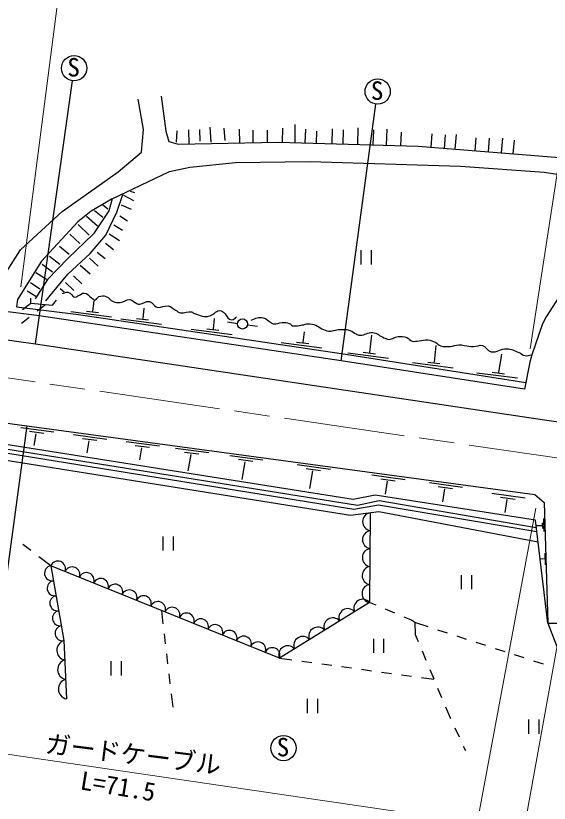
# Model space of a CAD drawing. Units: millimetres, scale not verified. Extents: x 40000 to 680000, y 20000 to 380000.
# Drawn here: x 207401 to 260301, y 243313 to 321300 of the extents above; entities that cross this region are included whole.
import ezdxf
from ezdxf.enums import TextEntityAlignment as Align

# ---------------------------------------------------------------- set-up
doc = ezdxf.new("R2010")
doc.units = ezdxf.units.MM
doc.header["$LTSCALE"] = 1000
doc.linetypes.add('CHAIN', pattern=[18.5, 12, -1.5, 3.5, -1.5])
for name, color, linetype, lineweight in [('M-BGD', 7, 'Continuous', 25), ('M-BMK', 2, 'CHAIN', 13), ('M-STR-HTXT', 7, 'Continuous', 13)]:
    doc.layers.add(name, color=color, linetype=linetype, lineweight=lineweight)
doc.styles.add('ＭＳ ゴシック', font='')
doc.styles.get('ＭＳ ゴシック').set_extended_font_data('MS Gothic')

msp = doc.modelspace()

# ---------------------------------------------------------------- linework, layer by layer
at = {"layer": 'M-BGD'}
for p, q in [((209360, 288809), (213039, 314863)), ((220063, 310043), (219554, 313045)), ((221818, 313325), (222274, 309867)), ((239659, 287113), (243098, 312558)), ((235107, 308742), (235108, 310522)), ((219885, 307776), (220063, 310043)), ((222274, 309867), (222573, 308849)), ((223383, 309902), (223312, 308767)), ((224518, 309996), (224553, 308592)), ((225606, 310042), (225665, 308884)), ((226648, 310276), (226729, 308790)), ((228028, 310183), (228134, 308942)), ((229550, 310066), (229575, 308706)), ((230931, 308736), (230931, 309972)), ((232371, 308769), (232358, 309961)), ((233857, 308779), (233868, 310159)), ((236092, 308712), (236155, 310063)), ((237225, 308678), (237260, 309862)), ((238770, 308632), (238814, 310111)), ((239870, 308599), (239912, 310004)), ((241307, 308556), (241356, 310198)), ((242849, 308510), (242894, 310013)), ((244176, 308470), (244224, 310056)), ((245596, 308428), (245635, 309755)), ((222573, 308849), (223503, 308568)), ((248584, 308274), (248691, 309596)), ((249908, 308167), (250017, 309513)), ((250983, 308080), (251100, 309539)), ((252939, 307923), (253042, 309205)), ((254274, 307815), (254384, 309178)), ((255566, 307711), (255684, 309169)), ((256736, 307617), (256846, 308980)), ((223503, 308568), (233416, 308792)), ((233416, 308792), (247312, 308376)), ((247312, 308376), (264603, 306983)), ((217550, 305846), (219885, 307776)), ((224651, 306318), (229180, 306765)), ((229180, 306765), (236605, 306871)), ((236605, 306871), (251499, 306401)), ((212004, 301914), (217550, 305846)), ((216954, 303180), (222633, 305868)), ((222633, 305868), (224651, 306318)), ((251499, 306401), (259802, 305804)), ((259802, 305804), (266592, 304765)), ((217420, 301843), (218069, 303708)), ((219127, 302965), (218130, 303492)), ((219201, 303757), (218766, 303903)), ((216954, 303180), (214895, 301951)), ((216013, 302618), (216542, 302174)), ((216954, 303180), (216648, 301984)), ((207879, 298122), (212004, 301914)), ((214895, 301951), (213572, 300898)), ((216648, 301984), (215121, 299702)), ((215206, 302002), (216025, 301347)), ((216332, 299579), (217420, 301843)), ((218880, 302113), (217878, 302540)), ((214410, 301440), (215494, 300488)), ((218488, 300971), (217716, 301445)), ((213572, 300898), (209968, 297007)), ((213598, 300613), (214683, 299583)), ((217997, 300024), (217136, 300550)), ((215121, 299702), (212558, 297244)), ((212752, 299669), (213753, 298739)), ((214787, 297753), (216332, 299579)), ((217698, 299005), (216680, 299655)), ((217101, 298110), (216294, 298760)), ((205842, 294962), (207879, 298122)), ((211734, 298493), (212699, 297703)), ((241620, 298076), (241620, 296676)), ((242670, 296676), (242670, 298076)), ((212558, 297244), (210557, 295191)), ((210759, 297485), (211789, 296685)), ((212576, 295717), (214787, 297753)), ((215561, 296490), (214718, 297309)), ((216276, 297215), (215486, 297864)), ((209968, 297007), (207566, 293197)), ((210031, 296711), (211045, 295956)), ((211789, 296685), (211750, 296715)), ((214765, 295694), (213798, 296552)), ((209403, 295889), (210438, 295208)), ((210381, 293067), (212576, 295717)), ((262735, 295778), (259997, 291486)), ((208862, 294870), (208950, 294828)), ((208950, 294828), (209787, 294272)), ((210557, 295191), (209328, 293260)), ((213153, 294081), (212331, 294891)), ((213946, 294742), (213142, 295530)), ((208529, 294048), (209387, 293544)), ((212191, 293923), (211816, 294259)), ((208883, 292853), (208906, 293332)), ((207566, 293197), (207473, 292459)), ((207473, 292459), (213640, 291699)), ((208070, 292220), (208883, 292853)), ((208883, 292853), (211036, 292642)), ((209537, 292080), (210346, 292710)), ((211036, 292642), (211457, 293122)), ((215059, 292046), (215173, 293076)), ((209726, 291567), (204986, 292189)), ((212864, 292016), (216901, 291490)), ((213640, 291699), (239655, 287845)), ((214404, 292057), (215605, 291916)), ((220022, 291311), (220137, 292341)), ((207959, 290851), (208748, 291465)), ((239659, 287113), (209726, 291567)), ((217827, 291281), (221865, 290755)), ((219367, 291321), (220568, 291181)), ((227006, 290277), (227121, 291306)), ((228399, 290981), (229386, 290836)), ((259997, 291486), (259646, 290790)), ((197511, 290415), (209360, 288809)), ((224811, 290247), (228849, 289720)), ((226351, 290287), (227552, 290147)), ((230375, 290691), (231361, 290547)), ((259646, 290790), (258560, 287736)), ((235906, 288958), (236020, 289988)), ((242516, 287958), (242721, 289663)), ((209360, 288809), (259814, 281288)), ((233711, 288928), (237748, 288402)), ((235250, 288969), (236452, 288828)), ((248921, 286982), (249095, 288631)), ((239655, 287845), (257976, 284980)), ((240321, 287928), (244358, 287402)), ((241860, 287969), (243062, 287828)), ((255301, 285984), (255610, 287786)), ((257838, 284305), (239659, 287113)), ((248265, 286992), (249467, 286852)), ((258388, 286996), (257838, 284305)), ((258560, 287736), (258388, 286996)), ((246726, 286952), (250763, 286425)), ((253106, 285954), (257143, 285427)), ((254646, 285994), (255847, 285854)), ((196624, 282270), (208511, 280681)), ((259814, 281288), (287135, 277385)), ((240854, 273389), (198175, 280130)), ((208511, 280681), (204864, 253978)), ((207891, 280537), (211191, 280092)), ((208511, 280681), (258884, 273883)), ((208769, 280151), (210196, 279963)), ((240914, 272409), (197659, 279385)), ((197904, 279761), (241272, 272843)), ((209394, 279910), (209202, 278729)), ((213136, 279829), (216436, 279384)), ((214014, 279443), (215442, 279256)), ((214639, 279202), (214447, 278022)), ((197607, 278683), (240586, 271833)), ((218362, 279143), (221662, 278698)), ((219240, 278757), (220667, 278569)), ((219865, 278516), (219673, 277335)), ((223254, 278483), (226554, 278038)), ((224131, 278097), (225559, 277909)), ((224757, 277856), (224464, 276220)), ((228614, 277759), (231914, 277315)), ((229491, 277373), (230919, 277186)), ((230117, 277133), (229835, 275378)), ((235310, 276856), (238610, 276411)), ((236188, 276470), (237615, 276282)), ((236813, 276229), (236531, 274474)), ((242724, 275829), (246024, 275385)), ((243602, 275443), (245030, 275256)), ((244227, 275203), (244021, 273915)), ((248414, 275062), (251714, 274617)), ((249292, 274675), (250719, 274488)), ((243031, 273828), (240854, 273389)), ((258926, 271331), (243031, 273828)), ((249917, 274435), (249711, 273148)), ((254602, 274007), (257902, 273562)), ((258884, 273883), (259785, 273087)), ((241272, 272843), (243433, 273295)), ((243433, 273295), (259011, 270633)), ((255480, 273621), (256908, 273433)), ((256105, 273380), (255899, 272093)), ((259785, 273087), (260160, 261152)), ((240586, 271833), (243386, 272192)), ((243360, 272831), (240914, 272409)), ((259065, 270189), (243360, 272831)), ((243386, 272192), (259184, 269206)), ((259716, 271526), (259771, 270222)), ((260160, 261152), (258926, 271331)), ((259552, 270801), (259064, 270773)), ((259598, 271075), (259629, 270520)), ((221981, 269728), (221981, 268328)), ((223031, 268328), (223031, 269728)), ((208912, 268341), (208121, 268952)), ((210874, 266828), (209704, 267730)), ((259836, 267507), (259471, 267497)), ((259862, 268073), (259903, 266924)), ((233551, 257681), (210874, 266828)), ((251573, 265907), (251573, 264507)), ((252623, 264507), (252623, 265907)), ((243148, 262918), (242480, 263199)), ((221849, 262401), (222002, 261090)), ((244992, 262143), (244070, 262531)), ((246582, 261476), (245914, 261756)), ((246977, 261199), (246582, 261476)), ((248302, 260771), (246977, 261199)), ((246977, 261199), (247017, 260014)), ((260160, 261152), (262575, 261130)), ((260160, 261152), (261997, 256348)), ((222118, 260097), (222233, 259103)), ((247017, 260014), (247309, 259315)), ((250205, 260157), (249253, 260464)), ((252108, 259542), (251157, 259849)), ((242864, 259598), (242864, 258198)), ((243914, 258198), (243914, 259598)), ((254011, 258927), (253060, 259234)), ((247693, 258392), (248078, 257469)), ((255915, 258312), (254963, 258620)), ((216827, 257376), (216827, 255976)), ((217877, 255976), (217877, 257376)), ((222349, 258110), (222465, 257117)), ((233551, 257681), (234762, 257517)), ((235753, 257383), (236744, 257248)), ((257818, 257698), (256866, 258005)), ((259721, 257083), (258769, 257390)), ((237735, 257114), (238726, 256980)), ((239717, 256845), (240708, 256711)), ((241699, 256577), (242690, 256442)), ((222580, 256124), (222696, 255130)), ((243680, 256308), (244671, 256174)), ((245662, 256039), (246653, 255905)), ((248463, 256546), (248848, 255623)), ((247644, 255771), (248855, 255606)), ((249233, 254700), (249618, 253777)), ((222812, 254137), (222964, 252826)), ((236288, 253644), (236288, 252244)), ((237338, 252244), (237338, 253644)), ((250003, 252854), (250295, 252155)), ((250295, 252155), (250509, 251697)), ((258238, 251600), (258238, 250200)), ((259288, 250200), (259288, 251600)), ((250932, 250791), (251356, 249885)), ((251779, 248979), (251993, 248521))]:
    msp.add_line(p, q, dxfattribs=at)
for points in [[(242555, 272086), (242480, 263199), (233551, 257681)], [(210874, 266828), (212184, 259419), (212421, 253653)]]:
    msp.add_lwpolyline(points, dxfattribs=at)
for centre, radius in [((213190, 316104), 1250), ((243285, 313793), 1250), ((229883, 290776), 500), ((233950, 248780), 1250)]:
    msp.add_circle(centre, radius, dxfattribs=at)
for centre, radius, start, end in [((242699, 271196), 902, 99.19555, 259.83888), ((242684, 269418), 902, 99.19555, 259.83888), ((242669, 267641), 902, 99.19555, 259.83888), ((211008, 266087), 752, 100.20957, 279.84441), ((211578, 266529), 764, 339.10193, 156.96415), ((212995, 265957), 764, 339.10193, 156.96415), ((242654, 265863), 902, 99.19555, 259.83888), ((214412, 265385), 764, 339.10193, 156.96415), ((211270, 264605), 752, 100.20957, 279.84441), ((215830, 264814), 764, 339.10193, 156.96415), ((217247, 264242), 764, 339.10193, 156.96415), ((218664, 263670), 764, 339.10193, 156.96415), ((242639, 264086), 902, 99.19555, 259.83888), ((211532, 263124), 752, 100.20957, 279.84441), ((220081, 263099), 764, 339.10193, 156.96415), ((221499, 262527), 764, 339.10193, 156.96415), ((241807, 262624), 885, 40.49022, 202.93822), ((211794, 261642), 752, 100.20957, 279.84441), ((222916, 261955), 764, 339.10193, 156.96415), ((224333, 261384), 764, 339.10193, 156.96415), ((240319, 261704), 885, 40.49022, 202.93822), ((225751, 260812), 764, 339.10193, 156.96415), ((238830, 260785), 885, 40.49022, 202.93822), ((212056, 260160), 752, 100.20957, 279.84441), ((227168, 260240), 764, 339.10193, 156.96415), ((237342, 259865), 885, 40.49022, 202.93822), ((228585, 259669), 764, 339.10193, 156.96415), ((230002, 259097), 764, 339.10193, 156.96415), ((235854, 258946), 885, 40.49022, 202.93822), ((212465, 258468), 992, 106.46304, 258.24356), ((231420, 258525), 764, 339.10193, 156.96415), ((232837, 257954), 764, 339.10193, 156.96415), ((234366, 258026), 885, 40.49022, 202.93822), ((212544, 256546), 992, 106.46304, 258.24356), ((212623, 254623), 992, 106.46304, 258.24356)]:
    msp.add_arc(centre, radius, start, end, dxfattribs=at)
for points, knots in [([(212049, 293789), (212295, 293881), (212490, 294008), (212715, 293872), (212778, 293834), (212801, 293796), (212860, 293752), (213034, 293626), (213099, 293420), (213313, 293440), (213462, 293454), (213525, 293539), (213661, 293602), (213864, 293694), (213959, 293841), (214181, 293836), (214545, 293826), (214653, 293520), (214961, 293326), (215077, 293254), (215124, 293122), (215258, 293144), (215455, 293176), (215452, 293420), (215643, 293482), (215906, 293567), (216087, 293587), (216350, 293503), (216673, 293400), (216733, 293106), (217052, 292993), (217311, 292902), (217476, 292871), (217749, 292900), (218143, 292941), (218331, 293250), (218722, 293186), (219030, 293135), (219123, 292895), (219419, 292796), (219517, 292762), (219576, 292734), (219679, 292743), (220077, 292780), (220281, 293083), (220671, 292996), (220989, 292925), (221041, 292637), (221327, 292481), (221382, 292451), (221412, 292421), (221475, 292418), (221881, 292403), (222102, 292609), (222505, 292559), (222827, 292519), (222946, 292309), (223230, 292153), (223434, 292042), (223522, 291893), (223753, 291872), (224177, 291834), (224413, 292029), (224837, 291989), (224966, 291977), (224987, 291840), (225111, 291802), (225685, 291627), (226058, 291399), (226632, 291576), (227042, 291702), (227175, 292034), (227599, 292099), (228224, 292193), (228389, 290938), (228957, 291217), (229110, 291293), (229217, 291362), (229300, 291490)], [0, 0, 0, 0, 1, 1, 1, 2, 2, 2, 3, 3, 3, 4, 4, 4, 5, 5, 5, 6, 6, 6, 7, 7, 7, 8, 8, 8, 9, 9, 9, 10, 10, 10, 11, 11, 11, 12, 12, 12, 13, 13, 13, 14, 14, 14, 15, 15, 15, 16, 16, 16, 17, 17, 17, 18, 18, 18, 19, 19, 19, 20, 20, 20, 21, 21, 21, 22, 22, 22, 23, 23, 23, 24, 24, 24, 25, 25, 25, 26, 26, 26, 26]), ([(230752, 291166), (231200, 291353), (231490, 291516), (231946, 291385), (232260, 291295), (232385, 291126), (232663, 290956), (232771, 290890), (232811, 290796), (232936, 290784), (233289, 290751), (233479, 290917), (233834, 290924), (234098, 290930), (234255, 290918), (234504, 290831), (234656, 290778), (234689, 290631), (234848, 290605), (235222, 290543), (235441, 290615), (235815, 290675), (236036, 290710), (236153, 290781), (236377, 290792), (236690, 290807), (236869, 290747), (237165, 290644), (237417, 290555), (237515, 290413), (237758, 290300), (238010, 290184), (238153, 290097), (238429, 290066), (238794, 290026), (238990, 290194), (239357, 290215), (239817, 290240), (240096, 290285), (240535, 290144), (240805, 290058), (240907, 289899), (241167, 289785), (241306, 289725), (241382, 289663), (241534, 289661), (242030, 289653), (242283, 289967), (242778, 289922), (243261, 289878), (243461, 289594), (243913, 289419), (244107, 289343), (244208, 289232), (244416, 289243), (244780, 289263), (244943, 289484), (245306, 289524), (245653, 289562), (245867, 289550), (246195, 289430), (246424, 289347), (246475, 289145), (246710, 289079), (246965, 289008), (247124, 289084), (247389, 289103), (247728, 289127), (247916, 289232), (248255, 289196), (248574, 289163), (248749, 289089), (249039, 288951), (249242, 288853), (249291, 288679), (249507, 288611), (249865, 288498), (250092, 288528), (250466, 288553), (250805, 288575), (250981, 288697), (251321, 288717), (251536, 288729), (251656, 288683), (251871, 288658), (252232, 288617), (252431, 288537), (252795, 288541), (253144, 288545), (253350, 288736), (253684, 288635), (254076, 288516), (254138, 288110), (254539, 288026), (255136, 287901), (255462, 288369), (256072, 288330), (256568, 288299), (256828, 288144), (257289, 287956), (257535, 287856), (257635, 287695), (257897, 287652), (258155, 287609), (258297, 287653), (258560, 287736)], [0, 0, 0, 0, 1, 1, 1, 2, 2, 2, 3, 3, 3, 4, 4, 4, 5, 5, 5, 6, 6, 6, 7, 7, 7, 8, 8, 8, 9, 9, 9, 10, 10, 10, 11, 11, 11, 12, 12, 12, 13, 13, 13, 14, 14, 14, 15, 15, 15, 16, 16, 16, 17, 17, 17, 18, 18, 18, 19, 19, 19, 20, 20, 20, 21, 21, 21, 22, 22, 22, 23, 23, 23, 24, 24, 24, 25, 25, 25, 26, 26, 26, 27, 27, 27, 28, 28, 28, 29, 29, 29, 30, 30, 30, 31, 31, 31, 32, 32, 32, 33, 33, 33, 34, 34, 34, 35, 35, 35, 35])]:
    msp.add_open_spline(points, degree=3, knots=knots, dxfattribs=at)
at = {"layer": 'M-BMK'}
msp.add_line((197439, 286775), (261505, 277445), dxfattribs=at)
at = {"layer": 'M-STR-HTXT'}
for p, q in [((212366, 328758), (207899, 294440)), ((263624, 322278), (258396, 288320)), ((258980, 272530), (253011, 240641)), ((263495, 272328), (257661, 240001)), ((184246, 251458), (253144, 241353))]:
    msp.add_line(p, q, dxfattribs=at)

# ---------------------------------------------------------------- texts
at = {"layer": 'M-BGD', "style": 'ＭＳ ゴシック'}
for p in [(212512, 314730), (242607, 312420), (233272, 247406)]:
    msp.add_text('S', height=1833, dxfattribs=at).set_placement(p, align=Align.BOTTOM_LEFT)
at = {"layer": 'M-STR-HTXT', "style": 'ＭＳ ゴシック'}
for s, rotation, p in [('ガードケーブル', 352.812, (210189, 247800)), ('L=71.5', 350.709, (213619, 244157))]:
    msp.add_text(s, height=1833, rotation=rotation, dxfattribs=at).set_placement(p, align=Align.BOTTOM_LEFT)

doc.saveas('drawing.dxf')
